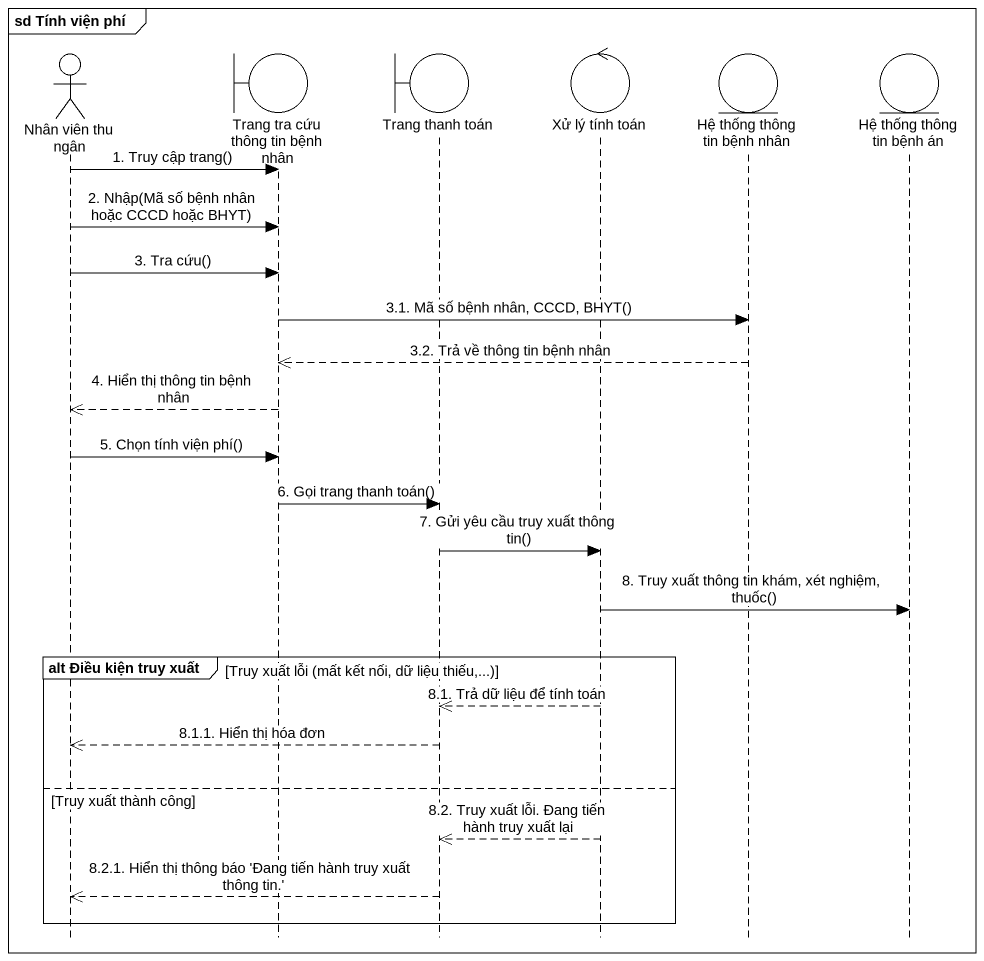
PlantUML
@startuml
mainframe sd Tính viện phí
hide footbox
actor "Nhân viên thu ngân" as Nhân_viên_thu_ngân
boundary "Trang tra cứu thông tin bệnh nhân" as Trang_tra_cứu_thông_tin
boundary "Trang thanh toán" as Trang_thanh_toán
control "Xử lý tính toán" as Xử_lý_tính_toán
entity "Hệ thống thông tin bệnh nhân" as Hệ_thống_thông_tin_bệnh_nhân
entity "Hệ thống thông tin bệnh án" as Hệ_thống_thông_tin_bệnh_án

Nhân_viên_thu_ngân -> Trang_tra_cứu_thông_tin : 1. Truy cập trang()
Nhân_viên_thu_ngân -> Trang_tra_cứu_thông_tin : 2. Nhập(Mã số bệnh nhân hoặc CCCD hoặc BHYT)
Nhân_viên_thu_ngân -> Trang_tra_cứu_thông_tin : 3. Tra cứu()
Trang_tra_cứu_thông_tin -> Hệ_thống_thông_tin_bệnh_nhân : 3.1. Mã số bệnh nhân, CCCD, BHYT()
Hệ_thống_thông_tin_bệnh_nhân -->> Trang_tra_cứu_thông_tin : 3.2. Trả về thông tin bệnh nhân
Trang_tra_cứu_thông_tin -->> Nhân_viên_thu_ngân : 4. Hiển thị thông tin bệnh nhân
Nhân_viên_thu_ngân -> Trang_tra_cứu_thông_tin : 5. Chọn tính viện phí()
Trang_tra_cứu_thông_tin -> Trang_thanh_toán : 6. Gọi trang thanh toán()
Trang_thanh_toán -> Xử_lý_tính_toán : 7. Gửi yêu cầu truy xuất thông tin()
Xử_lý_tính_toán -> Hệ_thống_thông_tin_bệnh_án : 8. Truy xuất thông tin khám, xét nghiệm, thuốc()
group alt Điều kiện truy xuất [Truy xuất lỗi (mất kết nối, dữ liệu thiếu,...)]
  Xử_lý_tính_toán -->> Trang_thanh_toán : 8.1. Trả dữ liệu để tính toán
  Trang_thanh_toán -->> Nhân_viên_thu_ngân : 8.1.1. Hiển thị hóa đơn
else Truy xuất thành công
  Xử_lý_tính_toán -->> Trang_thanh_toán : 8.2. Truy xuất lỗi. Đang tiến hành truy xuất lại
  Trang_thanh_toán -->> Nhân_viên_thu_ngân : 8.2.1. Hiển thị thông báo 'Đang tiến hành truy xuất thông tin.'
end
@enduml
